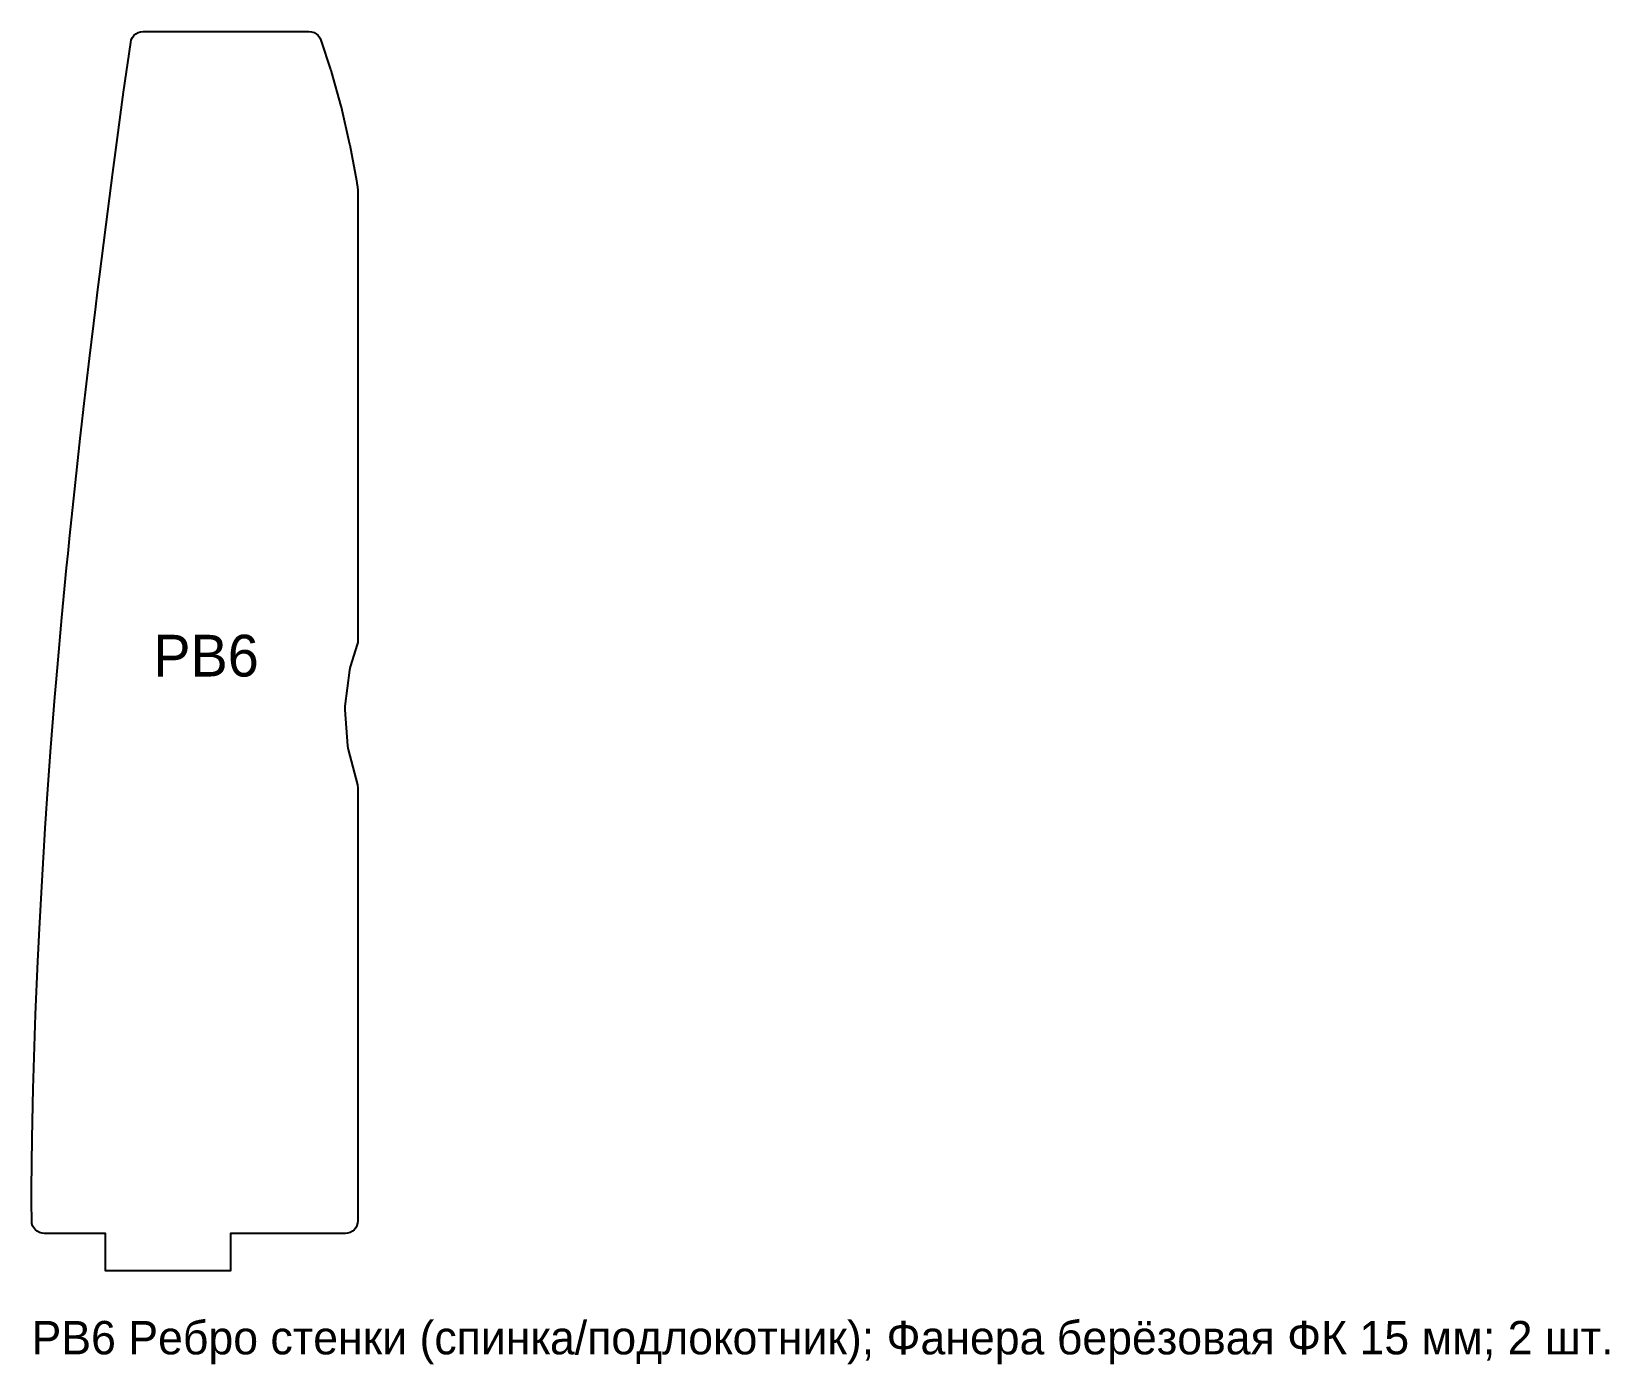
# Model space of a CAD drawing. Header units: millimetres. Extents: x 0 to 378, y -22 to 297.
import ezdxf
from ezdxf.enums import TextEntityAlignment as Align

# ---------------------------------------------------------------- set-up
doc = ezdxf.new("R2010")
doc.units = ezdxf.units.MM
doc.layers.add('CUT_OUT', color=7, linetype='Continuous')
doc.layers.add('TEXT', color=8, linetype='Continuous')

msp = doc.modelspace()

# ---------------------------------------------------------------- linework, layer by layer
at = {"layer": 'CUT_OUT'}
msp.add_lwpolyline([(2.45, 9.06), (1.88, 9.23), (1.37, 9.5), (0.91, 9.87), (0.54, 10.32), (0.26, 10.84), (0.09, 11.4), (0.03, 11.98), (0.01, 16.32), (0.01, 16.33), (0, 17.86), (0, 17.9), (0.02, 19.65), (0.02, 19.74), (0.12, 31.71), (0.12, 31.75), (0.39, 43.82), (0.39, 43.83), (0.44, 46.06), (0.44, 46.09), (0.53, 48.63), (0.53, 48.7), (0.96, 61.44), (0.96, 61.47), (1.51, 74.2), (1.51, 74.21), (1.65, 77.25), (1.65, 77.28), (1.82, 80.54), (1.83, 80.6), (2.51, 93.47), (2.51, 93.5), (3.29, 106.05), (3.29, 106.06), (3.51, 109.56), (3.51, 109.58), (3.76, 113.12), (3.77, 113.17), (4.64, 125.44), (4.64, 125.47), (5.6, 137.48), (5.6, 137.48), (5.88, 141.01), (5.88, 141.04), (6.2, 144.58), (6.21, 144.64), (7.26, 156.55), (7.26, 156.58), (8.4, 168.45), (8.4, 168.45), (8.74, 171.92), (8.74, 171.94), (9.11, 175.44), (9.11, 175.51), (10.35, 187.43), (10.35, 187.45), (11.67, 199.46), (11.67, 199.47), (12.06, 202.91), (12.06, 202.93), (12.47, 206.44), (12.48, 206.5), (13.89, 218.66), (13.89, 218.68), (15.39, 231), (15.82, 234.55), (15.82, 234.57), (16.28, 238.24), (17.86, 250.76), (17.86, 250.78), (19.48, 263.22), (19.95, 266.82), (19.95, 266.84), (20.44, 270.39), (22.07, 282.46), (22.08, 282.48), (23.77, 294.42), (23.92, 295.02), (24.18, 295.57), (24.55, 296.05), (25.02, 296.45), (25.55, 296.75), (26.13, 296.94), (26.74, 297), (66.51, 297), (67.13, 296.94), (67.72, 296.74), (68.27, 296.43), (68.73, 296.02), (69.1, 295.51), (69.36, 294.95), (71.68, 287.95), (71.73, 287.81), (71.82, 287.47), (74.16, 279.11), (74.18, 279.06), (74.19, 279.01), (74.21, 278.93), (76.25, 270.01), (76.28, 269.89), (77.87, 261.27), (77.96, 260.79), (77.98, 260.68), (78.03, 260.28), (78.21, 259.06), (78.24, 258.63), (78.24, 151.03), (78.2, 150.56), (78.09, 150.11), (76.37, 144.78), (76.19, 143.94), (75.14, 135.33), (75.12, 134.48), (75.72, 125.83), (75.87, 124.98), (78.14, 116.46), (78.24, 115.69), (78.24, 12), (78.18, 11.41), (78.01, 10.85), (77.73, 10.33), (77.36, 9.88), (76.91, 9.51), (76.39, 9.23), (75.83, 9.06), (75.24, 9), (47.69, 9), (47.69, 0), (17.69, 0), (17.69, 9), (3.03, 9), (2.45, 9.06)], close=True, dxfattribs=at)

# ---------------------------------------------------------------- texts
at = {"layer": 'TEXT'}
msp.add_text('РВ6', height=10, dxfattribs=at).set_placement((41.84, 147.44), align=Align.MIDDLE_CENTER)
msp.add_text('РВ6 Ребро стенки (спинка/подлокотник); Фанера берёзовая ФК 15 мм; 2 шт.', height=8, dxfattribs=at).set_placement((0, -20))

doc.saveas('drawing.dxf')
